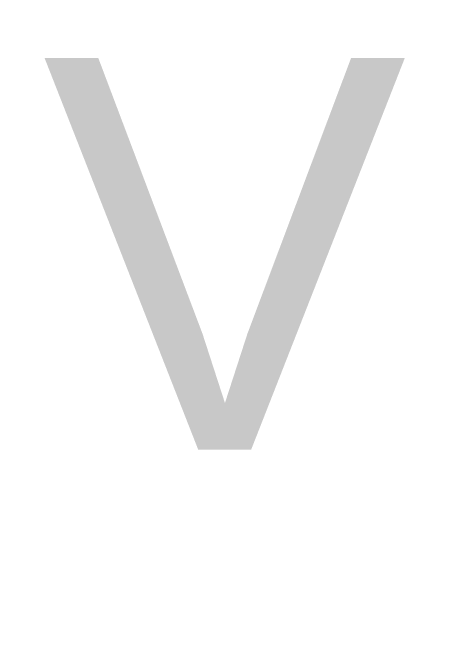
# Model space of a CAD drawing. Header units: metres. Extents: x 0 to 298, y 0 to 162.
# Drawn here: x 172.8265 to 173.1086, y 90.3865 to 90.7982 of the extents above; entities that cross this region are included whole.
import ezdxf

# ---------------------------------------------------------------- set-up
doc = ezdxf.new("R2010")
doc.units = ezdxf.units.M
doc.header["$MEASUREMENT"] = 0
doc.styles.get("Standard").update_dxf_attribs({"font": 'arial.ttf', "height": 0.35})
doc.styles.add('working', font='timesbd.ttf', dxfattribs={"height": 0.25})
doc.dimstyles.new('new model', dxfattribs={"dimtxt": 0.25, "dimasz": 0.23, "dimexe": 0.1, "dimexo": 0.1, "dimgap": 0, "dimtad": 0, "dimtoh": 1, "dimzin": 1, "dimdsep": 46, "dimtxsty": 'working', "dimcen": 0.09, "dimse1": 1, "dimse2": 1, "dimclrd": 8, "dimclre": 8, "dimclrt": 3, "dimadec": 1, "dimazin": 0, "dimtfac": 1, "dimtofl": 0, "dimtmove": 0, "dimatfit": 3, "dimfxl": 0, "dimtolj": 1, "dimtzin": 0, "dimlwd": -1, "dimlwe": -1, "dimarcsym": 0})

# ---------------------------------------------------------------- blocks, each defined once
blk = doc.blocks.new('*D82')
at = {"color": 8}
for p, q in [((171.46117, 106.8172), (171.46117, 98.07304)), ((171.46117, 88.5422), (171.46117, 97.28637))]:
    blk.add_line(p, q, dxfattribs=at)
at = {"color": 8, "lineweight": 35}
for points in [[(171.42284, 106.8172), (171.4995, 106.8172), (171.46117, 107.0472)], [(171.42284, 88.5422), (171.4995, 88.5422), (171.46117, 88.3122)]]:
    blk.add_solid(points, dxfattribs=at)
at = {"layer": 'Defpoints', "color": 0, "lineweight": 35}
for p in [(173.13408, 107.0472), (171.46117, 88.3122), (173.13408, 88.3122)]:
    blk.add_point(p, dxfattribs=at)
at = {"color": 3, "insert": (171.46117, 97.6797), "char_height": 0.25, "attachment_point": 5, "rotation": 90, "style": 'working'}
blk.add_mtext('\\A1;18.73', dxfattribs=at)
blk = doc.blocks.new('*D98')
at = {"color": 8}
for p, q in [((172.18896, 91.6685), (172.18771, 90.53612)), ((172.18577, 88.7735), (172.18702, 89.90588))]:
    blk.add_line(p, q, dxfattribs=at)
at = {"color": 8, "lineweight": 35}
for points in [[(172.15063, 91.66854), (172.22729, 91.66846), (172.18921, 91.8985)], [(172.14743, 88.77354), (172.2241, 88.77346), (172.18551, 88.5435)]]:
    blk.add_solid(points, dxfattribs=at)
at = {"layer": 'Defpoints', "color": 0, "lineweight": 35}
for p in [(173.36408, 91.8972), (172.18551, 88.5435), (173.36038, 88.5422)]:
    blk.add_point(p, dxfattribs=at)
at = {"color": 3, "insert": (172.18736, 90.221), "char_height": 0.25, "attachment_point": 5, "rotation": 89.9368, "style": 'working'}
blk.add_mtext('\\A1;3.36', dxfattribs=at)
blk = doc.blocks.new('*D251')
at = {"color": 8}
for p, q in [((172.90408, 87.42998), (172.67408, 87.42998)), ((173.59446, 87.42998), (173.82446, 87.42998))]:
    blk.add_line(p, q, dxfattribs=at)
at = {"color": 8, "lineweight": 35}
for points in [[(172.90408, 87.46831), (172.90408, 87.39164), (173.13408, 87.42998)], [(173.59446, 87.46831), (173.59446, 87.39164), (173.36446, 87.42998)]]:
    blk.add_solid(points, dxfattribs=at)
at = {"layer": 'Defpoints', "color": 0, "lineweight": 35}
for p in [(173.13408, 91.8972), (173.36446, 91.89722), (173.36446, 87.42998)]:
    blk.add_point(p, dxfattribs=at)
at = {"color": 3, "insert": (173.28068, 87.15734), "char_height": 0.25, "attachment_point": 5, "style": 'working'}
blk.add_mtext('\\A1;0.23', dxfattribs=at)

msp = doc.modelspace()

# ---------------------------------------------------------------- texts
at = {"ltscale": 0.25, "insert": (173.0781, 90.76947), "char_height": 0.25, "width": 341.4821849, "attachment_point": 3}
msp.add_mtext('\\A1;V', dxfattribs=at)

# ---------------------------------------------------------------- dimensions: what is measured, and where the dimension line sits
dim = msp.add_linear_dim(base=(171.4611692206, 88.312203286), p1=(173.1340816788, 107.0472032859), p2=(173.1340816788, 88.312203286), angle=90, dimstyle='new model', override={"dimpost": '\\X'})
dim.commit()
dim.dimension.update_dxf_attribs({"geometry": '*D82', "text_midpoint": (171.4611692206, 97.6797032859)})
dim = msp.add_aligned_dim(p1=(173.36408, 91.8972), p2=(173.36038, 88.5422), distance=-1.17487, dimstyle='new model', override={"dimpost": '\\X'})
dim.commit()
dim.dimension.update_dxf_attribs({"geometry": '*D98', "text_midpoint": (172.18736, 90.221)})
dim = msp.add_linear_dim(base=(173.36446, 87.42998), p1=(173.13408, 91.8972), p2=(173.36446, 91.89722), dimstyle='new model', override={"dimpost": '\\X', "dimtmove": 2})
dim.commit()
dim.dimension.update_dxf_attribs({"geometry": '*D251', "text_midpoint": (173.28068, 87.15734), "dimtype": 160})

doc.saveas('drawing.dxf')
